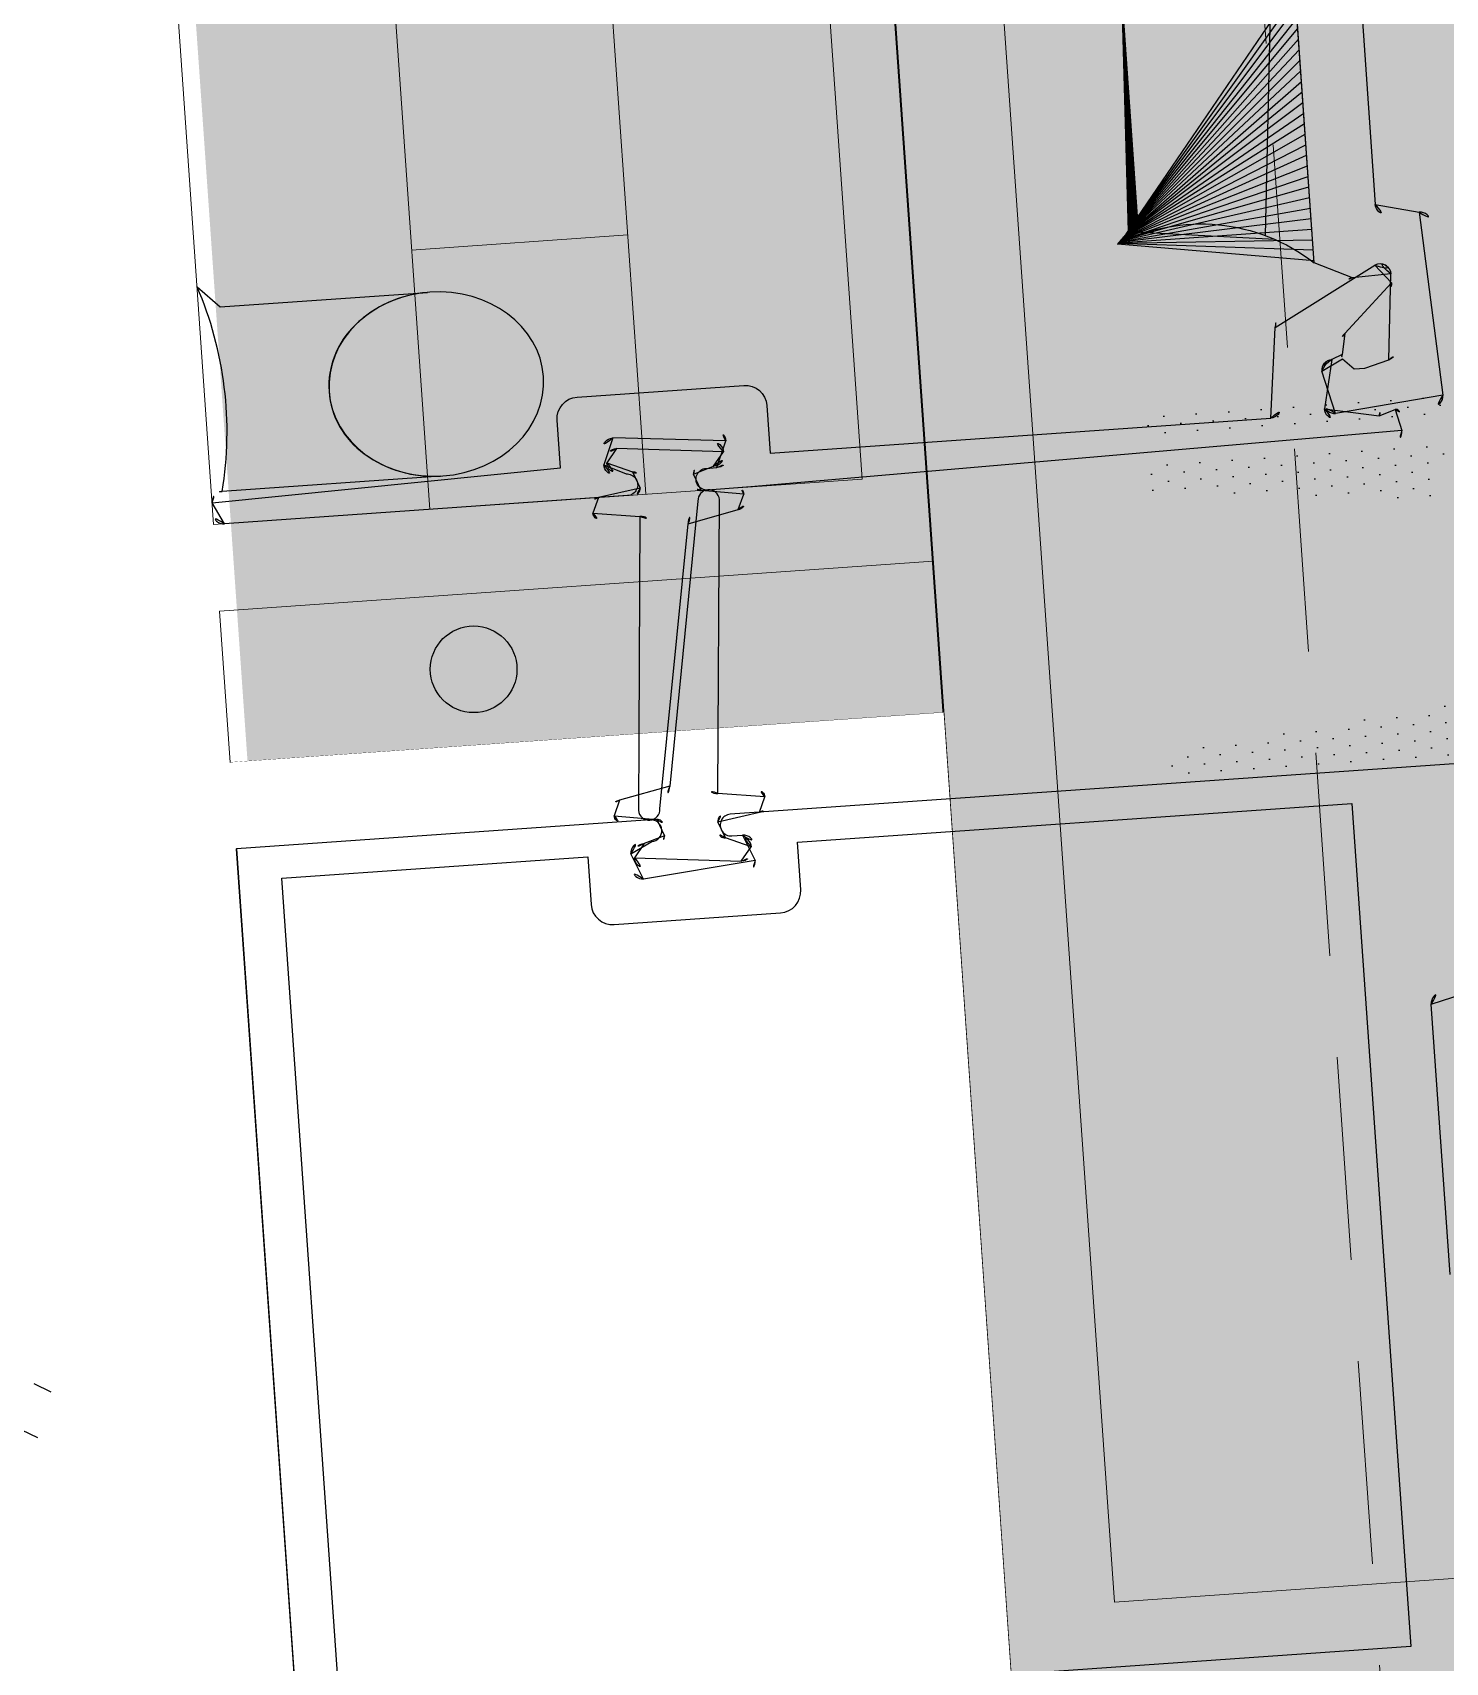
# Model space of a CAD drawing. Header units: millimetres. Extents: x 306 to 836129804, y -168137 to 818603917.
# Drawn here: x 834505891.8 to 834505957, y 818035518.4 to 818035593.6 of the extents above; entities that cross this region are included whole.
import ezdxf

# ---------------------------------------------------------------- set-up
doc = ezdxf.new("R2010")
doc.units = ezdxf.units.MM
doc.header["$LTSCALE"] = 3
doc.linetypes.add('ACAD_ISO03W100', pattern=[30, 12, -18])
doc.linetypes.add('B0703', pattern=[4.6875, 3.125, -1.5625])
doc.layers.get('Defpoints').update_dxf_attribs({"color": 32})
for name, color, linetype in [('_LTC', 251, 'Continuous'), ('ELASTOMER', 251, 'Continuous'), ('ELASTOMER-V', 251, 'Continuous'), ('EXTRUSION-V', 251, 'Continuous'), ('EXTRUSION2', 251, 'Continuous'), ('SILICONE', 8, 'Continuous'), ('SILICONE-V', 9, 'Continuous')]:
    doc.layers.add(name, color=color, linetype=linetype)
for name, color, linetype, lineweight in [('Eva-New', 1, 'ACAD_ISO03W100', 18), ('Hatch (LTC&CB)', 252, 'Continuous', 35), ('UAJ-21EXWA', 251, 'Continuous', 35), ('UAJ-21EXWA-a', 251, 'Continuous', 9), ('UAJ-21EXWA-c', 251, 'Continuous', 9), ('UAJ-23FLOR-z', 251, 'B0703', 9)]:
    doc.layers.add(name, color=color, linetype=linetype, lineweight=lineweight)
pattern_1 = [(179.9999999999999, (-73547.85157513618, 21551.28505313396), (-0.3750000000000001, -0.7499999999999998), [0, -0.7499999999999999])]

# ---------------------------------------------------------------- blocks, each defined once
blk = doc.blocks.new('*U1558')
at = {"layer": 'UAJ-21EXWA'}
blk.add_lwpolyline([(8999.999999284744, 85.00000035762787), (9099.999999284744, 85.00000047683716), (9099.999999403954, 301.9999996423721), (8999.999999523163, 301.9999996423721)], close=True, dxfattribs=at)
at = {"layer": 'UAJ-21EXWA-a'}
for points in [[(8299.99999988079, 305), (9042.49999821186, 305.0000002384186), (9042.49999821186, 335), (8299.999999642372, 335.0000001192093)], [(9046.499999403954, 301.9999992847443), (9046.499999642372, 335.0000003576279), (9053.499999642372, 335.0000007152557), (9053.499999523163, 301.9999992847443)], [(9799.999999403954, 304.9999980926514), (9057.499998807907, 305.0000003576279), (9057.499998807907, 335.0000004768372), (9799.999999403954, 334.9999980926514)]]:
    blk.add_lwpolyline(points, dxfattribs=at)
at = {"layer": 'UAJ-21EXWA-c'}
for p, q in [((9042.49999821186, 325.0000002384186), (8299.99999988079, 325.0000003576279)), ((9030.499997854233, 315.0000002384186), (9030.49999845028, 325.0000001192093)), ((9057.499998807907, 325.0000003576279), (9799.999999403954, 324.9999983310699)), ((9069.499998927116, 315.0000005960464), (9069.49999845028, 325.0000003576279)), ((8299.999999761581, 314.9999994039536), (9042.49999833107, 315.0000003576279)), ((9799.999999403954, 314.9999976158142), (9057.499998927116, 315.0000005960464))]:
    blk.add_line(p, q, dxfattribs=at)
blk.add_lwpolyline([(9004.999999403954, 90.00000047683716), (9094.999999403954, 90.00000059604645), (9094.999999284744, 296.9999996423721), (9004.999999523163, 296.9999996423721)], close=True, dxfattribs=at)
blk = doc.blocks.new('AL29')
at = {"layer": 'ELASTOMER-V'}
h = blk.add_hatch(dxfattribs=at)
h.set_pattern_fill('HONEY', color=256, scale=10, style=0)
h.set_pattern_definition([(0, (69115.20440989226, -24345.43255295594), (1.875, 1.082531754730548), [1.25, -2.5]), (120, (69115.20440989226, -24345.43255295594), (-1.875, 1.082531754730549), [1.249999999999999, -2.499999999999999]), (59.99999999999999, (69115.20440989226, -24345.43255295594), (4.163336342344337e-16, 2.165063509461097), [-2.5, 1.25])])
edge = h.paths.add_edge_path()
edge.add_ellipse((-13.25, -0.8000000000029104), major_axis=(0, -4.958333333333333), ratio=0.857142857142857, start_angle=0, end_angle=360, ccw=False)
at = {"layer": 'SILICONE'}
h = blk.add_hatch(dxfattribs=at)
h.set_pattern_fill('AR-SAND', color=256, scale=1.416666666666666, style=0)
h.set_pattern_definition([(37.50000000000001, (-66049.88395190501, 24535.32876522569), (-0.0892405906552783, 2.729667006101974), [0, -2.153333333333333, 0, -2.408333333333333, 0, -2.302083333333333]), (7.499999999999996, (-66049.88395190501, 24535.32876522569), (2.507183665795946, 3.998040259075464), [0, -1.161666666666665, 0, -1.940833333333331, 0, -0.7437499999999997]), (327.5, (-66051.626451905, 24535.3287652257), (4.411700970814617, 0.0080169925106997), [0, -0.7083333333333334, 0, -2.549999999999999, 0, -3.329166666666667]), (317.5, (-66051.626451905, 24535.3287652257), (4.258679356477416, 1.243373716990186), [0, -0.3541666666666667, 0, -1.671666666666666, 0, -1.9125])])
edge = h.paths.add_edge_path()
edge.add_line((-18.5, -11.5), (-17.5, -10.50000000001455))
edge.add_line((-17.5, -10.50000000001455), (-17.5, -0.9104043980041752))
edge.add_arc((-12.09886294411727, -0.8552021990082219), 5.401419144928819, 180.5855698287024, 220.201068766908)
edge.add_arc((-13.24999999999863, -1.927551020401398), 3.830782312936674, 219.0640443208225, 320.9359556794578)
edge.add_arc((-14.4011370380149, -0.8552022054468269), 5.40141912712744, 319.7989311631355, 359.4144301013619)
edge.add_line((-9, -0.9104044108535163), (-9, -11))
edge.add_arc((-8.575000000002788, -11.00000000000298), 0.4249999999972118, 179.9999999995977, 225.0000000002588)
edge.add_arc((-13.34691068920639, -27.84554475608697), 17.1385869551214, 74.87676047126429, 107.4979557701433)
at = {"layer": 'SILICONE-V'}
h = blk.add_hatch(dxfattribs=at)
h.set_pattern_fill('ANSI37', color=256, scale=20, angle=45.00000000000001, style=0)
h.set_pattern_definition([(90, (-78015.51797008637, 28442.86519944004), (-2.5, 4e-16), []), (180, (-78015.51797008637, 28442.86519944004), (-4e-16, -2.5), [])])
edge = h.paths.add_edge_path()
edge.add_line((-15.9999999999709, 40.00000000001455), (-40.9999999999709, 40.00000000001455))
edge.add_line((-40.9999999999709, 40.00000000001455), (-40.9999999999709, 32))
edge.add_line((-40.9999999999709, 32), (-18.5, 31.99999999998545))
edge.add_line((-18.5, 31.99999999998545), (-17.5, 31))
edge.add_arc((-9.716314056733134, 34.32771900944437), 8.465192299601211, 137.927444924344, 203.1479106592743, ccw=False)
at = {"layer": 'ELASTOMER', "extrusion": (0, 0, -1)}
blk.add_ellipse((-13.25, -0.8000000000029104), major_axis=(0, -4.958333333333333), ratio=0.857142857142857, dxfattribs=at)
at = {"layer": 'EXTRUSION-V'}
blk.add_lwpolyline([(-9, 14.3469999999179), (-9, 37.5, 0.4142135623730951), (-9.5, 38), (-13.14831104052428, 38, -0.2914734195861523), (-13.6014649340359, 38.28869086912891), (-15.69984939573624, 42.78869086912891, -0.5486187866264834), (-15.24669550221006, 43.5), (-14.83090290700784, 43.5, -0.221694662643697), (-14.4478806854604, 43.32139380484296), (-12.64986839248741, 41.17860619515704, 0.2216946626436058), (-12.26684617092542, 41), (-11.69999999999709, 41, -0.4142135623727621), (-11.5, 40.79999999999927), (-11.5, 40.5, 0.4142135623730951), (-11, 40), (-9.25, 40, 0.4142135623730951), (-8.75, 40.5), (-8.75, 42.50000000000728, -0.4142135623730951), (-9, 42.75000000000728), (-9, 43.25000000000728, -0.4142135623730951), (-8.75, 43.50000000000728), (-8, 43.50000000000728, -0.4142135623730951), (-7.5, 43.00000000000728), (-7.500000000029104, 13.34700000000521), (-7.499999999970896, 11.34700000000521, -0.9999999999999998), (-8.499999999970896, 11.34700000000521), (-8.499999999970896, 11.84700000000521, 0.4142135623560465), (-8.999999999970896, 12.3469999999179), (-9.69999999992433, 12.34700000000521, 0.4142135623560465), (-10.19999999992433, 11.846999999947), (-10.19999999986612, 7.146999999993568, 0.4142135623901437), (-9.699999999866122, 6.647000000022672), (-8.999999999912689, 6.646999999993568, 0.4142135623901437), (-8.499999999912689, 7.147000000051776), (-8.499999999912689, 7.647000000051776, -0.9999999999999998), (-7.499999999912689, 7.647000000051776), (-7.5, 4.575052000094729), (-7.5, -10.99999999999272, -0.4142135623730951), (-8, -11.49999999999272), (-8.5, -11.49999999999272, -0.4142135623730951), (-9, -10.99999999999272), (-9.000000000043656, 4.646999999993568), (-11.19999999993888, 4.647000000048138, -0.4142135623653555), (-12.19999999990978, 5.6470000000445), (-12.19999999992433, 13.34699999990698, -0.4142135623729549), (-11.19999999992433, 14.34699999991062), (-8.999999999883585, 14.3469999999179)], format="xyb", dxfattribs=at)
at = {"layer": 'EXTRUSION2'}
blk.add_lwpolyline([(-30.9999999999709, 43), (-18.5, 43.00000000001455, 0.4142135623730951), (-18, 43.5), (-18, 45, -0.4142135623730951), (-17.5, 45.5), (-9.5, 45.5, -0.4142135623730951), (-9, 45), (-9, 40.5, -0.4142135623730951), (-9.5, 39.99999999998545), (-11, 39.99999999998545, -0.4142135623730951), (-11.5, 40.5), (-11.5, 41.00000000001455), (-11, 41.5), (-11, 42), (-11.30262436949124, 43.12940952256031, 0.3394542588634795), (-11.78558728263306, 43.5), (-15.24669550222461, 43.50000000001455, 0.5486187866264834), (-15.69984939573624, 42.78869086911436), (-15.19745804043487, 41.71130913087109, -0.2216946626425198), (-15.19745804043487, 41.28869086912891), (-15.9999999999709, 40.00000000001455), (-48.9999999999709, 40)], format="xyb", dxfattribs=at)
at = {"layer": 'SILICONE'}
for points in [[(-15.9999999999709, 40.00000000001455), (-40.9999999999709, 40.00000000001455), (-40.9999999999709, 32), (-18.5, 31.99999999998545), (-17.5, 31, -0.2925174011419624), (-15.9999999999709, 40.00000000001455)], [(-18.5, -11.5), (-17.5, -10.50000000001455), (-17.5, -0.9104043980041752, 0.1745976265072697), (-16.22438040195266, -4.341666666674428, 0.4762896722078401), (-10.27561959803279, -4.341666666659876, 0.1745976265073633), (-9, -0.9104044108535163), (-9, -11, 0.1989123673826569), (-8.875520382003742, -11.30052038200665, 0.1433059071718976)]]:
    blk.add_lwpolyline(points, format="xyb", close=True, dxfattribs=at)
blk = doc.blocks.new('EWS3 double door')
at = {"layer": 'ELASTOMER-V'}
h = blk.add_hatch(dxfattribs=at)
h.set_pattern_fill('DOTS', color=256, scale=12, angle=180, style=0)
h.set_pattern_definition(pattern_1)
edge = h.paths.add_edge_path()
edge.add_line((-74839.99423336983, 21830.87115085125), (-74853.02677137326, 21833.08744382387))
edge.add_arc((-74853.01566684246, 21833.5873208046), 0.5000001653852888, 180.0000111788176, 268.7274058375167, ccw=False)
edge.add_line((-74853.51566684246, 21833.58732068539), (-74853.51566662485, 21835.43964768604))
edge.add_arc((-74853.81566655636, 21835.43964755535), 0.2999999510207751, 360.0000215337567, 450.0000426578758)
edge.add_line((-74853.81566691399, 21835.73964762688), (-74854.21566679796, 21835.73964763233))
edge.add_arc((-74854.21566677094, 21835.43964755535), 0.3000000533131356, 89.99997452228902, 179.9999761100129)
edge.add_line((-74854.51566672325, 21835.43964767456), (-74854.51566677797, 21833.78964769237))
edge.add_arc((-74854.81566679478, 21833.7896476984), 0.3000000616264603, 269.9999972341526, 359.99999723415254, ccw=False)
edge.add_line((-74854.81566691399, 21833.48964762688), (-74855.28754188312, 21833.48964762579))
edge.add_arc((-74855.2875418663, 21833.7896476984), 0.3000000616264603, 179.9999972341525, 269.9999972341526, ccw=False)
edge.add_line((-74855.58754193783, 21833.78964781761), (-74855.58754186037, 21834.4446554456))
edge.add_arc((-74856.08754169941, 21834.44465553761), 0.4999999358386832, 359.9999848772164, 449.9999848772165)
edge.add_line((-74856.0875415802, 21834.9446554184), (-74856.21566684492, 21834.94465557568))
edge.add_arc((-74856.21566665173, 21834.44465553761), 0.4999999607787784, 90.00002575858194, 180.0000248059357)
edge.add_line((-74856.71566677094, 21834.4446554184), (-74856.71566671322, 21830.03463957994))
edge.add_arc((-74856.21566700935, 21830.03463947773), 0.4999997063138996, 180.0000004096196, 270.0000140367478)
edge.add_line((-74856.21566689014, 21829.53463983536), (-74856.08754184665, 21829.53463993254))
edge.add_arc((-74856.0875415802, 21830.03464019299), 0.500000173676808, 269.999982971944, 359.99998392458)
edge.add_line((-74855.5875415802, 21830.03464007378), (-74855.58754174058, 21830.6896477184))
edge.add_arc((-74855.2875418663, 21830.68964767456), 0.2999999427073999, 89.99999723415249, 179.9999988218854, ccw=False)
edge.add_line((-74855.2875418663, 21830.98964774609), (-74854.81566677825, 21830.98964773886))
edge.add_arc((-74854.81566691399, 21830.68964767456), 0.3000000533131356, -4.818957580710048e-05, 89.999974522289, ccw=False)
edge.add_line((-74854.51566684246, 21830.68964731693), (-74854.51566677826, 21829.03964732643))
edge.add_arc((-74854.21566700935, 21829.03964745998), 0.2999998321017182, 180.0000231214998, 270.0000685452563)
edge.add_line((-74854.21566653252, 21828.73964762688), (-74853.81566688638, 21828.73964763805))
edge.add_arc((-74853.81566679478, 21829.0396476984), 0.3000000533131356, 269.999974522289, 359.9999761100129)
edge.add_line((-74853.51566684246, 21829.03964757919), (-74853.51566661653, 21830.89197469876))
edge.add_arc((-74853.01566672325, 21830.89197480679), 0.499999952465385, 91.27260857022168, 180.0000121314606, ccw=False)
edge.add_line((-74853.02677130699, 21831.39185142517), (-74839.99421871823, 21829.87414452873))
edge.add_arc((-74840.00529277325, 21830.37264752388), 0.4986261095655055, 271.2725915236264, 448.7290829319854)
h = blk.add_hatch(dxfattribs=at)
h.set_pattern_fill('DOTS', color=256, scale=12, angle=180, style=0)
h.set_pattern_definition(pattern_1)
edge = h.paths.add_edge_path()
edge.add_line((-74854.03710019588, 21833.60814380646), (-74841.0045621592, 21831.39185130952))
edge.add_arc((-74841.01566696167, 21830.89197480679), 0.4999999158961899, -1.512278350901397e-05, 88.7273798471964, ccw=False)
edge.add_line((-74840.51566708088, 21830.89197468758), (-74840.51566695006, 21829.03964754306))
edge.add_arc((-74840.21566700935, 21829.03964781761), 0.2999998404151438, 180.0000458333787, 270.0000458333787)
edge.add_line((-74840.21566677094, 21828.7396479845), (-74839.81566666576, 21828.73964772459))
edge.add_arc((-74839.81566679478, 21829.03964757919), 0.2999999510207751, 270.0000215337567, 360.0000442456266)
edge.add_line((-74839.51566684246, 21829.03964793682), (-74839.51566654991, 21830.68964790238))
edge.add_arc((-74839.21566665173, 21830.68964779377), 0.2999998237883397, 90.00000040961959, 180.0000004096196, ccw=False)
edge.add_line((-74839.21566677094, 21830.98964762688), (-74838.7437918018, 21830.98964762797))
edge.add_arc((-74838.74379181862, 21830.68964767456), 0.2999999427073999, -2.7658475119096693e-06, 89.99999882188553, ccw=False)
edge.add_line((-74838.4437917471, 21830.68964767456), (-74838.44379160335, 21830.0346397921))
edge.add_arc((-74837.94379162788, 21830.03463959694), 0.4999998169196209, 179.9999858298534, 269.9999994569789)
edge.add_line((-74837.94379162788, 21829.53463983536), (-74837.81566671161, 21829.53463982193))
edge.add_arc((-74837.81566667557, 21830.03463971615), 0.4999999358386832, 269.9999848772164, 360.0000121314606)
edge.add_line((-74837.31566667557, 21830.03463983536), (-74837.31566676655, 21834.44465519813))
edge.add_arc((-74837.8156670332, 21834.44465529919), 0.500000173676808, 359.999982971944, 449.999982971944)
edge.add_line((-74837.81566691399, 21834.94465553761), (-74837.94379195748, 21834.94465544043))
edge.add_arc((-74837.9437918663, 21834.44465553761), 0.49999994415202, 89.99999850433876, 179.9999985043387)
edge.add_line((-74838.4437918663, 21834.44465553761), (-74838.44379184148, 21833.78964766346))
edge.add_arc((-74838.74379181862, 21833.7896476984), 0.2999999427073999, 270.00002153375664, 359.99999882188547, ccw=False)
edge.add_line((-74838.74379169941, 21833.48964774609), (-74839.21566666855, 21833.48964774499))
edge.add_arc((-74839.21566677094, 21833.7896476984), 0.2999999510207751, 180.0000215337567, 270.00002153375664, ccw=False)
edge.add_line((-74839.51566672325, 21833.78964757919), (-74839.51566689806, 21835.43964769693))
edge.add_arc((-74839.81566655636, 21835.43964755535), 0.2999997048692798, 360.000001997355, 450.000047421132)
edge.add_line((-74839.81566691399, 21835.73964726925), (-74840.21566678133, 21835.73964751254))
edge.add_arc((-74840.21566700935, 21835.43964755535), 0.300000044999858, 89.99995181042424, 179.9999761100129)
edge.add_line((-74840.51566684246, 21835.43964767456), (-74840.51566683056, 21833.58732053836))
edge.add_arc((-74841.01566684246, 21833.58732044697), 0.499999952465385, 271.2726085702217, 360.00001213146055, ccw=False)
edge.add_line((-74841.00456213951, 21833.08744394779), (-74854.03711484719, 21834.60515085255))
edge.add_arc((-74854.02604067326, 21834.10664737225), 0.498626357928095, 91.27260264668439, 268.7290816280868)
at = {"layer": 'Defpoints'}
blk.add_circle((-74847.01566660404, 21822.74264776707), 2, dxfattribs=at)
at = {"layer": 'ELASTOMER-V', "elevation": 1.50123469211394e-10}
for points in [[(-74839.99423336983, 21830.87115085125), (-74853.02677130699, 21833.08744394779, -0.4077229754931281), (-74853.51566684246, 21833.58732068539), (-74853.51566660404, 21835.43964767456, 0.414213562373428), (-74853.81566691399, 21835.73964762688), (-74854.21566665173, 21835.73964762688, 0.4142135623730951), (-74854.51566672325, 21835.43964767456), (-74854.51566684246, 21833.7896476984, -0.4142135623732062), (-74854.81566691399, 21833.48964762688), (-74855.2875418663, 21833.48964762688, -0.4142135623728731), (-74855.58754193783, 21833.78964781761), (-74855.58754181862, 21834.4446554184, 0.4142135623730951), (-74856.0875415802, 21834.9446554184), (-74856.21566689014, 21834.94465565681, 0.4142135623730951), (-74856.71566677094, 21834.4446554184), (-74856.71566665173, 21830.03463947773, 0.4142135623730951), (-74856.21566689014, 21829.53463983536), (-74856.08754181862, 21829.53463995457, 0.4142135623730951), (-74855.5875415802, 21830.03464007378), (-74855.58754181862, 21830.68964767456, -0.4142135623728733), (-74855.2875418663, 21830.98964774609), (-74854.81566667557, 21830.98964774609, -0.4142135623732062), (-74854.51566684246, 21830.68964731693), (-74854.51566672325, 21829.03964734077, 0.4142135623730951), (-74854.21566653252, 21828.73964762688), (-74853.81566691399, 21828.73964762688, 0.4142135623732062), (-74853.51566684246, 21829.03964757919), (-74853.51566660404, 21830.89197468758, -0.4077229756547558), (-74853.02677130699, 21831.39185142517), (-74839.9942188263, 21829.87414443493, 0.9780462829195494), (-74839.99423336983, 21830.87115085125)], [(-74854.03710019588, 21833.60814380646), (-74841.00456213951, 21831.39185142517, -0.4077229754931281), (-74840.51566708088, 21830.89197468758), (-74840.51566684246, 21829.03964757919, 0.414213562373428), (-74840.21566677094, 21828.7396479845), (-74839.81566667557, 21828.73964762688, 0.4142135623730951), (-74839.51566684246, 21829.03964793682), (-74839.51566648483, 21830.68964779377, -0.4142135623732062), (-74839.21566677094, 21830.98964762688), (-74838.74379169941, 21830.98964762688, -0.4142135623728731), (-74838.4437917471, 21830.68964767456), (-74838.44379162788, 21830.03463983536, 0.4142135623730951), (-74837.94379162788, 21829.53463983536), (-74837.81566679478, 21829.53463983536, 0.4142135623730951), (-74837.31566667557, 21830.03463983536), (-74837.31566679478, 21834.44465517998, 0.4142135623730951), (-74837.81566691399, 21834.94465553761), (-74837.9437918663, 21834.9446554184, 0.4142135623730951), (-74838.4437918663, 21834.44465553761), (-74838.4437918663, 21833.78964757919, -0.4142135623728733), (-74838.74379169941, 21833.48964774609), (-74839.21566653252, 21833.48964774609, -0.4142135623732062), (-74839.51566672325, 21833.78964757919), (-74839.51566684246, 21835.43964767456, 0.4142135623730951), (-74839.81566691399, 21835.73964726925), (-74840.21566665173, 21835.73964762688, 0.4142135623732062), (-74840.51566684246, 21835.43964767456), (-74840.51566684246, 21833.58732044697, -0.4077229756547558), (-74841.00456213951, 21833.08744394779), (-74854.03711485863, 21834.60515081882, 0.9780462829195494), (-74854.03710019588, 21833.60814380646)]]:
    blk.add_lwpolyline(points, format="xyb", close=True, dxfattribs=at)
at = {"layer": 'EXTRUSION2', "elevation": 1.50123469211394e-10}
for points in [[(-74839.51566672325, 21868.24264764786), (-74839.51566684246, 21836.08964729309), (-74839.51566684246, 21834.08964753151, 0.9999999999999998), (-74838.51566660404, 21834.08964765072), (-74838.51566660404, 21834.58964753151, -0.4142135623560465), (-74838.01566660404, 21835.08964765072), (-74837.31566679478, 21835.08964753151, -0.4142135623560465), (-74836.81566679478, 21834.58964765072), (-74836.81566691399, 21829.88964760303, -0.4142135623901437), (-74837.31566679478, 21829.38964772224), (-74838.01566696167, 21829.38964760303, -0.4142135623901437), (-74838.51566672325, 21829.88964736462), (-74838.51566684246, 21830.38964748383, 0.9999999999999998), (-74839.51566660404, 21830.38964784145), (-74839.51566696167, 21827.31769931316), (-74839.51566696167, 21811.24264740944), (-74797.01566696167, 21811.24264740944)], [(-74816.01566672325, 21865.74264740944), (-74828.51566684246, 21865.74264764786, -0.4142135623730951), (-74829.01566684246, 21866.24264764786), (-74829.01566660404, 21867.74264764786, 0.4142135623730951)]]:
    blk.add_lwpolyline(points, format="xyb", dxfattribs=at)
blk.add_lwpolyline([(-74838.01566660404, 21862.74264764786), (-74799.01566660404, 21862.74264752865), (-74799.01566672325, 21813.24264764786), (-74838.01566672325, 21813.24264764786), (-74838.01566672325, 21827.38964736462), (-74835.81566679478, 21827.38964760303, 0.4142135623653555), (-74834.81566691399, 21828.38964760303), (-74834.81566667557, 21836.0896474123, 0.4142135623729549), (-74835.81566667557, 21837.0896474123), (-74838.01566684246, 21837.08964776993), (-74838.01566660404, 21862.74264764786)], format="xyb", close=True, dxfattribs=at)
blk.add_blockref('AL29', (-74847.01566660404, 21822.74264776707))
blk = doc.blocks.new('FAC-00-0')
at = {"layer": '_LTC', "xscale": -0.9999999999999999, "rotation": 93.99890841496001}
blk.add_blockref('*U1558', (834505603.6930648, 818044614.7124679, -1.145633454324724e-06), dxfattribs=at)
blk.add_wipeout([(834506380.5938942, 818032639.737041), (834506136.2852433, 818032622.6579931), (834506139.5280359, 818032576.271203), (834506109.601074, 818032574.1790792), (834505900.8768319, 818035559.892258), (834505933.7964907, 818035562.1935948), (834505937.0392828, 818035515.8068049), (834506182.5586586, 818035532.9704916)]).translate(0, 0, -1.145633454324724e-06).dxf.layer = '_LTC'
at = {"layer": '_LTC', "rotation": 273.9989084051782}
blk.add_blockref('EWS3 double door', (834489362.1380702, 817959377.5316525, -1.145783577793935e-06), dxfattribs=at)

msp = doc.modelspace()

# ---------------------------------------------------------------- hatches: boundary and pattern name
at = {"layer": 'Hatch (LTC&CB)', "ltscale": 0.5}
h = msp.add_hatch(color=256, dxfattribs=at)
h.dxf.hatch_style = 1
h.paths.add_polyline_path([(834513554.2875786, 817967164.184733), (834513136.0010567, 817973147.5986885), (834516444.2460145, 817973378.8703827), (834516862.5325388, 817967395.4564129)])
edge = h.paths.add_edge_path()
edge.add_line((834574531.2963331, 818045981.8457801), (834554099.929931, 818044553.5366205))
edge.add_line((834554099.929931, 818044553.5366205), (834551123.8228455, 818044183.8080285))
edge.add_line((834551123.8228455, 818044183.8080285), (834548209.0206542, 818043477.5243225))
edge.add_line((834548209.0206542, 818043477.5243225), (834545391.3720644, 818042450.0201086))
edge.add_line((834545391.3720644, 818042450.0201086), (834542706.1556592, 818041114.1603316))
edge.add_line((834542706.1556592, 818041114.1603316), (834540186.9918953, 818039486.6707257))
edge.add_line((834540186.9918953, 818039486.6707257), (834537891.0747983, 818037557.0067935))
edge.add_line((834537891.0747983, 818037557.0067935), (834535879.1420094, 818035334.0248597))
edge.add_line((834535879.1420094, 818035334.0248597), (834535855.3944789, 818035294.2675608))
edge.add_line((834535855.3944789, 818035294.2675608), (834532032.6782387, 818042572.4388088))
edge.add_line((834532032.6782387, 818042572.4388088), (834531164.0984614, 818043800.1153567))
edge.add_line((834531164.0984614, 818043800.1153567), (834530021.2562451, 818044771.3886445))
edge.add_line((834530021.2562451, 818044771.3886445), (834528673.237675, 818045435.2700317))
edge.add_line((834528673.237675, 818045435.2700317), (834527205.3850749, 818045748.6568446))
edge.add_line((834527205.3850749, 818045748.6568446), (834506196.3506466, 818045615.4155988))
edge.add_arc((834506271.1753964, 818044617.8358235), 1000.382002588579, 94.28951124117238, 184.8385578105567)
edge.add_line((834505274.3584335, 818044533.4551773), (834507175.0349003, 818017345.0717123))
edge.add_arc((834508006.2233039, 818017538.0693862), 853.3008053756253, 193.0721449834389, 241.7750472788793)
edge.add_line((834507602.6678852, 818016786.2281208), (834508069.1239861, 818016499.3412285))
edge.add_line((834508069.1239861, 818016499.3412285), (834506033.0790353, 818013635.890324))
edge.add_arc((834507255.7232584, 818012765.1948972), 1500.989481160123, 144.5437625065404, 184.7118367485428)
edge.add_line((834505759.8064644, 818012641.8970132), (834510574.8280377, 817943764.9910301))
edge.add_arc((834512461.4285563, 817944222.0794972), 1941.182985577997, 193.6192718619657, 275.7769527828718)
edge.add_line((834512656.820462, 817942290.75524), (834514135.0129817, 817942432.7829566))
edge.add_line((834514135.0129817, 817942432.7829566), (834515639.5898061, 817942609.6817144))
edge.add_line((834515639.5898061, 817942609.6817144), (834517125.2230971, 817942816.5733008))
edge.add_line((834517125.2230971, 817942816.5733008), (834518606.1282966, 817943054.9641434))
edge.add_line((834518606.1282966, 817943054.9641434), (834520081.6376159, 817943324.7467438))
edge.add_line((834520081.6376159, 817943324.7467438), (834521550.6787682, 817943623.4372313))
edge.add_line((834521550.6787682, 817943623.4372313), (834523003.1909853, 817943997.2323029))
edge.add_line((834523003.1909853, 817943997.2323029), (834524434.6779621, 817944444.8476892))
edge.add_line((834524434.6779621, 817944444.8476892), (834525841.3906198, 817944965.1110799))
edge.add_line((834525841.3906198, 817944965.1110799), (834527219.6447655, 817945556.6599009))
edge.add_line((834527219.6447655, 817945556.6599009), (834528566.4663409, 817946218.3362625))
edge.add_line((834528566.4663409, 817946218.3362625), (834529949.1975069, 817946963.0067956))
edge.add_line((834529949.1975069, 817946963.0067956), (834530025.4386841, 817945888.6557508))
edge.add_line((834530025.4386841, 817945888.6557508), (834530524.2280539, 817945923.5249519))
edge.add_line((834530524.2280539, 817945923.5249519), (834531068.3343124, 817946109.8721913))
edge.add_line((834531068.3343124, 817946109.8721913), (834531037.8571603, 817946545.8476382))
edge.add_line((834531037.8571603, 817946545.8476382), (834533865.2576491, 817946000.0480125))
edge.add_line((834533865.2576491, 817946000.0480125), (834536130.1011477, 817945599.4485525))
edge.add_line((834536130.1011477, 817945599.4485525), (834538400.1908902, 817945229.7315427))
edge.add_line((834538400.1908902, 817945229.7315427), (834540675.1291097, 817944891.1253359))
edge.add_line((834540675.1291097, 817944891.1253359), (834542954.494443, 817944583.7301323))
edge.add_line((834542954.494443, 817944583.7301323), (834545237.8685557, 817944307.6853015))
edge.add_line((834545237.8685557, 817944307.6853015), (834547578.8128494, 817944055.8657025))
edge.add_line((834547578.8128494, 817944055.8657025), (834549775.2120743, 817943852.7193749))
edge.add_line((834549775.2120743, 817943852.7193749), (834552166.6682281, 817943704.7044293))
edge.add_line((834552166.6682281, 817943704.7044293), (834554408.0140736, 817943602.5051898))
edge.add_line((834554408.0140736, 817943602.5051898), (834556706.8720335, 817943525.9335827))
edge.add_line((834556706.8720335, 817943525.9335827), (834559062.7525511, 817943492.2506982))
edge.add_line((834559062.7525511, 817943492.2506982), (834561264.7959542, 817943499.6060555))
edge.add_line((834561264.7959542, 817943499.6060555), (834563662.805802, 817943545.8192695))
edge.add_line((834563662.805802, 817943545.8192695), (834565905.0821311, 817943629.5407001))
edge.add_line((834565905.0821311, 817943629.5407001), (834568202.2235788, 817943747.6000468))
edge.add_line((834568202.2235788, 817943747.6000468), (834570497.1715583, 817943902.4870338))
edge.add_line((834570497.1715583, 817943902.4870338), (834572789.3424196, 817944094.1622797))
edge.add_line((834572789.3424196, 817944094.1622797), (834575076.8880951, 817944322.4462694))
edge.add_line((834575076.8880951, 817944322.4462694), (834577358.8485965, 817944599.7346953))
edge.add_arc((834577188.4102644, 817949142.5459951), 4546.007449470469, 272.1486296327768, 348.0754999770829)
edge.add_line((834581636.318153, 817948203.238194), (834581931.6191186, 817949988.7878709))
edge.add_line((834581931.6191186, 817949988.7878709), (834582222.8927813, 817952167.7077127))
edge.add_line((834582222.8927813, 817952167.7077127), (834582444.6448697, 817954354.4007571))
edge.add_line((834582444.6448697, 817954354.4007571), (834582596.7161981, 817956553.5893033))
edge.add_line((834582596.7161981, 817956553.5893033), (834582678.7199463, 817958758.7008262))
edge.add_line((834582678.7199463, 817958758.7008262), (834582689.6004196, 817961000.6853927))
edge.add_line((834582689.6004196, 817961000.6853927), (834582627.8349453, 817963239.9127623))
edge.add_line((834582627.8349453, 817963239.9127623), (834582495.0484269, 817965475.7417142))
edge.add_line((834582495.0484269, 817965475.7417142), (834582352.0371794, 817967521.4644701))
edge.add_line((834582352.0371794, 817967521.4644701), (834582377.3017465, 817967501.2573416))
edge.add_line((834582377.3017465, 817967501.2573416), (834583280.4098197, 817967592.3724535))
edge.add_line((834583280.4098197, 817967592.3724535), (834582885.6743841, 817972682.2829502))
edge.add_line((834582885.6743841, 817972682.2829502), (834582550.7585597, 817977040.087476))
edge.add_line((834582550.7585597, 817977040.087476), (834582280.7159691, 817980552.6941899))
edge.add_line((834582280.7159691, 817980552.6941899), (834582016.0826895, 817983880.3056784))
edge.add_line((834582016.0826895, 817983880.3056784), (834581737.2924131, 817986867.2783637))
edge.add_line((834581737.2924131, 817986867.2783637), (834581397.7587786, 817990004.3583491))
edge.add_line((834581397.7587786, 817990004.3583491), (834578831.2786306, 818011297.8700217))
edge.add_line((834578831.2786306, 818011297.8700217), (834578649.3672444, 818012963.5483121))
edge.add_line((834578649.3672444, 818012963.5483121), (834576771.549405, 818039832.1183864))
edge.add_line((834576771.549405, 818039832.1183864), (834576279.8499508, 818039797.7448243))
edge.add_line((834576279.8499508, 818039797.7448243), (834575932.169804, 818044771.1641917))
edge.add_arc((834574629.9863018, 818044680.2268811), 1305.354920261004, 3.994735601767179, 94.33592376376863)

# ---------------------------------------------------------------- next in the draw order: block references
msp.add_blockref('FAC-00-0', (0, 0))

# ---------------------------------------------------------------- next in the draw order: hatches: boundary and pattern name
at = {"layer": 'Eva-New', "linetype": 'Continuous', "ltscale": 0.01}
h = msp.add_hatch(dxfattribs=at)
h.set_pattern_fill('ANSI31', color=8, scale=350, angle=4)
h.set_pattern_definition([(49, (0, 0), (-838.6710210225554, 729.0455959657013), [])])
edge = h.paths.add_edge_path()
edge.add_arc((834611513.5385946, 818068145.3264505), 14099.99999968531, 55.19002574308559, 154.5596091027724)
edge.add_line((834598780.7776825, 818074202.2893481), (834595240.3911003, 818066761.4558462))
edge.add_arc((834589822.417787, 818069339.3552195), 6000.000000233124, 273.9989064334658, 334.5546563119141, ccw=False)
edge.add_line((834590240.8423903, 818063353.9629304), (834585554.5350056, 818063026.3542768))
edge.add_arc((834584989.6617913, 818071106.6338656), 8099.999998867221, 264.220048196886, 273.9989064322582, ccw=False)
edge.add_line((834584173.925572, 818063047.8142), (834580415.7397891, 818063428.2282544))
edge.add_arc((834579106.5335116, 818050494.3201492), 12999.99999816069, 84.2200481985661, 93.99077919798958)
edge.add_line((834578201.7864021, 818063462.7985727), (834574221.9197499, 818063185.1428037))
edge.add_arc((834573731.4752913, 818070170.6889209), 7002.741628984699, 184.518270925359, 274.0160585979712, ccw=False)
edge.add_arc((834553791.0620614, 818068592.8452796), 13000.0000005708, 4.527501078735133, 25.16518805878682)
edge.add_line((834565557.174624, 818074120.828201), (834563375.7160238, 818078763.9842684))
edge.add_arc((834569692.9588658, 818081779.3520507), 6999.999999030279, 186.261998653722, 205.5162346975632, ccw=False)
edge.add_line((834562734.724241, 818081015.8267443), (834561851.4163579, 818093822.5155479))
edge.add_arc((834568795.7761757, 818094576.8707228), 6985.211880096444, 103.79340942041148, 186.1996435070692, ccw=False)
edge.add_line((834567130.3497419, 818101360.6410463), (834607738.9713905, 818104323.6446342))
edge.add_arc((834606780.3295362, 818117304.0183489), 13015.72495013958, 274.223807264846, 392.8596289379157)
edge.add_arc((834623587.3262396, 818128173.8785237), 6999.999999836902, 183.9989136523716, 212.9539425140163, ccw=False)
edge.add_line((834616604.3686309, 818127685.7156067), (834614554.4666462, 818157541.1841724))
edge.add_line((834614554.4666462, 818157541.1841724), (834608569.0701823, 818157122.7809477))
edge.add_line((834608569.0701823, 818157122.7809477), (834610618.9763948, 818127267.2902491))
edge.add_arc((834623587.3262378, 818128173.8785231), 12999.99999806346, 183.9989136508734, 212.8579348742854)
edge.add_arc((834606785.1724918, 818117301.6086594), 7012.974383020965, -85.87050168941721, 32.994913872568816, ccw=False)
edge.add_line((834607290.1835088, 818110306.8410742), (834542916.4285616, 818105772.5570611))
edge.add_line((834542916.4285616, 818105772.5570611), (834543332.168679, 818099784.931535))
edge.add_line((834543332.168679, 818099784.931535), (834548339.9487058, 818100139.6961751))
edge.add_arc((834548849.6206386, 818093135.5706489), 7022.644791367745, 1.917894415990986, 94.16192873604791, ccw=False)
edge.add_line((834555868.3314306, 818093370.5997602), (834556822.6031799, 818079614.5109141))
edge.add_arc((834565030.3921052, 818080333.9384184), 8239.258156901009, 185.0092761133849, 211.2767633085009)
edge.add_line((834557988.549832, 818076056.3418531), (834560014.6381451, 818071842.7746612))
edge.add_arc((834553704.8687762, 818068780.019501), 7013.81912084653, -83.41200971856142, 25.89188562423311, ccw=False)
edge.add_line((834554509.5567249, 818061812.5137804), (834511331.2743995, 818058806.1397856))
edge.add_arc((834510845.0625758, 818065789.233517), 6999.999999933733, 141.8798806352492, 273.9829049167347, ccw=False)
edge.add_arc((834495100.3448526, 818078140.8887452), 13011.48484009153, 321.889271565979, 363.9966433354928)
edge.add_line((834508080.187521, 818079047.7636253), (834507303.147802, 818090245.0026575))
edge.add_arc((834514286.1054543, 818090733.1649512), 6999.999999943095, 94.21783473311712, 183.9989085377374, ccw=False)
edge.add_line((834513771.2650272, 818097714.206373), (834514324.2611847, 818097754.9889383))
edge.add_line((834514324.2611847, 818097754.9889383), (834515094.2032907, 818097812.2750338))
edge.add_arc((834515888.7804214, 818090839.1162039), 7018.283043878132, 4.391191596629085, 96.50069787772958, ccw=False)
edge.add_line((834522886.4615402, 818091376.4762715), (834523318.1003574, 818085091.4654405))
edge.add_line((834523318.1003574, 818085091.4654405), (834529307.3396509, 818085510.1591995))
edge.add_line((834529307.3396509, 818085510.1591995), (834528870.5492542, 818091758.2633296))
edge.add_arc((834535853.5069062, 818092246.4256233), 6999.999999586337, 93.99890853307471, 183.9989085379415, ccw=False)
edge.add_line((834535365.3446131, 818099229.3832753), (834540639.8020831, 818099596.5330453))
edge.add_line((834540639.8020831, 818099596.5330453), (834540220.7704337, 818105616.323317))
edge.add_line((834540220.7704337, 818105616.323317), (834513376.0995728, 818103738.6078113))
edge.add_arc((834514284.2614373, 818090770.3680685), 13000.00000003277, 94.00586599802176, 183.991117880833)
edge.add_line((834501315.7883602, 818089865.5443004), (834502093.999344, 818078618.6765761))
edge.add_arc((834495110.6965383, 818078135.4768907), 7000.000000828009, -66.13857842422561, 3.9581909098961887, ccw=False)
edge.add_arc((834495110.6965395, 818078135.4768903), 6999.999999981786, 273.99870041279297, 293.8614215680351, ccw=False)
edge.add_line((834495598.8334678, 818071152.5174648), (834484038.0252761, 818070344.3705096))
edge.add_arc((834484944.5652856, 818057376.0172908), 12999.99999985473, 3.998699986240524, 93.99870041178127, ccw=False)
edge.add_line((834497912.918511, 818058282.557204), (834498850.7850932, 818044866.0656179))
edge.add_arc((834505832.5325971, 818045382.0451274), 7000.788031506466, 153.5175844556254, 184.2267069343446, ccw=False)
edge.add_arc((834505831.7802428, 818045382.3021698), 7000.000000506094, 93.9907792036035, 153.5167215738451, ccw=False)
edge.add_line((834505344.6087215, 818052365.3290147), (834578107.7560652, 818057441.656797))
edge.add_arc((834579012.5031768, 818044473.1783768), 12999.99999509848, 84.22004763743712, 93.99077920788699, ccw=False)
edge.add_line((834580321.7095807, 818057407.0864662), (834583663.296837, 818057068.8416442))
edge.add_arc((834584972.5032473, 818070002.7497832), 13000.00004509936, 264.2200476312211, 273.9989064308502)
edge.add_line((834585879.0898904, 818057034.399779), (834609493.5669917, 818058685.2319609))
edge.add_arc((834609981.7373167, 818051702.1557314), 7000.118848462731, -19.364931974248975, 93.99890643048622, ccw=False)
edge.add_arc((834628850.3650681, 818045070.4409646), 13000.00000042529, 160.6350680240969, 183.9989064535735)
edge.add_line((834615882.0151088, 818044163.8543195), (834619634.348526, 817990488.2644923))
edge.add_arc((834610656.2600935, 817989860.627584), 8999.999999519287, -86.01194112060227, 3.998906454734822, ccw=False)
edge.add_line((834611282.1972058, 817980882.4204844), (834602812.2813497, 817980291.9201078))
edge.add_line((834602812.2813497, 817980291.9201078), (834603230.7061716, 817974306.527834))
edge.add_line((834603230.7061716, 817974306.527834), (834611717.6719617, 817974898.2168859))
edge.add_arc((834612343.6090722, 817965920.0097858), 8999.999999977357, 3.8734655887747067, 93.98805886777768, ccw=False)
edge.add_line((834621323.0501077, 817966527.9889727), (834621688.4984579, 817961112.7419763))
edge.add_line((834621688.4984579, 817961112.7419763), (834627673.3989117, 817961529.9934386))
edge.add_line((834627673.3989117, 817961529.9934386), (834621867.801321, 818044576.6440177))
edge.add_arc((834628850.6858916, 818045064.8011855), 6999.926738671702, 160.627157224399, 183.9989083996896, ccw=False)
edge.add_arc((834609980.9204334, 818051699.8431354), 13002.36888268257, 340.6271572335476, 454.0111039654658)
edge.add_line((834609071.4073162, 818064670.3628802), (834607456.5171404, 818064557.3573512))
edge.add_arc((834607170.3486158, 818068550.9500543), 4003.832551789663, 155.6211224779758, 274.0986331619272, ccw=False)
edge.add_line((834603523.5142193, 818070203.6066998), (834604195.8682836, 818071618.3222857))
edge.add_arc((834611513.5386757, 818068145.3264558), 8100.000000027051, 54.14039305783359, 154.6107958035704, ccw=False)
edge.add_arc((834623873.9558088, 818085245.9413723), 13000.02232763516, 234.1403928659832, 234.163197705768)
edge.add_line((834616262.7220054, 818074706.9802988), (834619562.6153525, 818079722.129262))

# ---------------------------------------------------------------- next in the draw order: linework, layer by layer
at = {"layer": 'UAJ-23FLOR-z', "linetype": 'B0703'}
msp.add_lwpolyline([(834536030.3926408, 818034852.1685832), (834532679.4340374, 818041235.7398913), (834531981.5819308, 818042564.3991), (834531121.0807569, 818043770.5321765), (834531116.0498812, 818043777.5938234), (834529985.339305, 818044729.8602587), (834529977.679954, 818044736.110056), (834528647.075972, 818045389.205305), (834528642.8385429, 818045391.2851459), (834527195.5049881, 818045694.3353058), (834527186.0359457, 818045696.3179828), (834524289.0339994, 818045679.4539986), (834506208.2436092, 818045566.0285383, 0.2015701048806378), (834505550.420535, 818045238.8131148, 0.1978210149927975), (834505322.3507193, 818044552.4407582), (834506284.6309448, 818030787.424517), (834506284.630945, 818030787.424517), (834506368.6594486, 818030793.298754), (834507317.1742256, 818017225.1891491)], format="xyb", dxfattribs=at)

doc.saveas('drawing.dxf')
